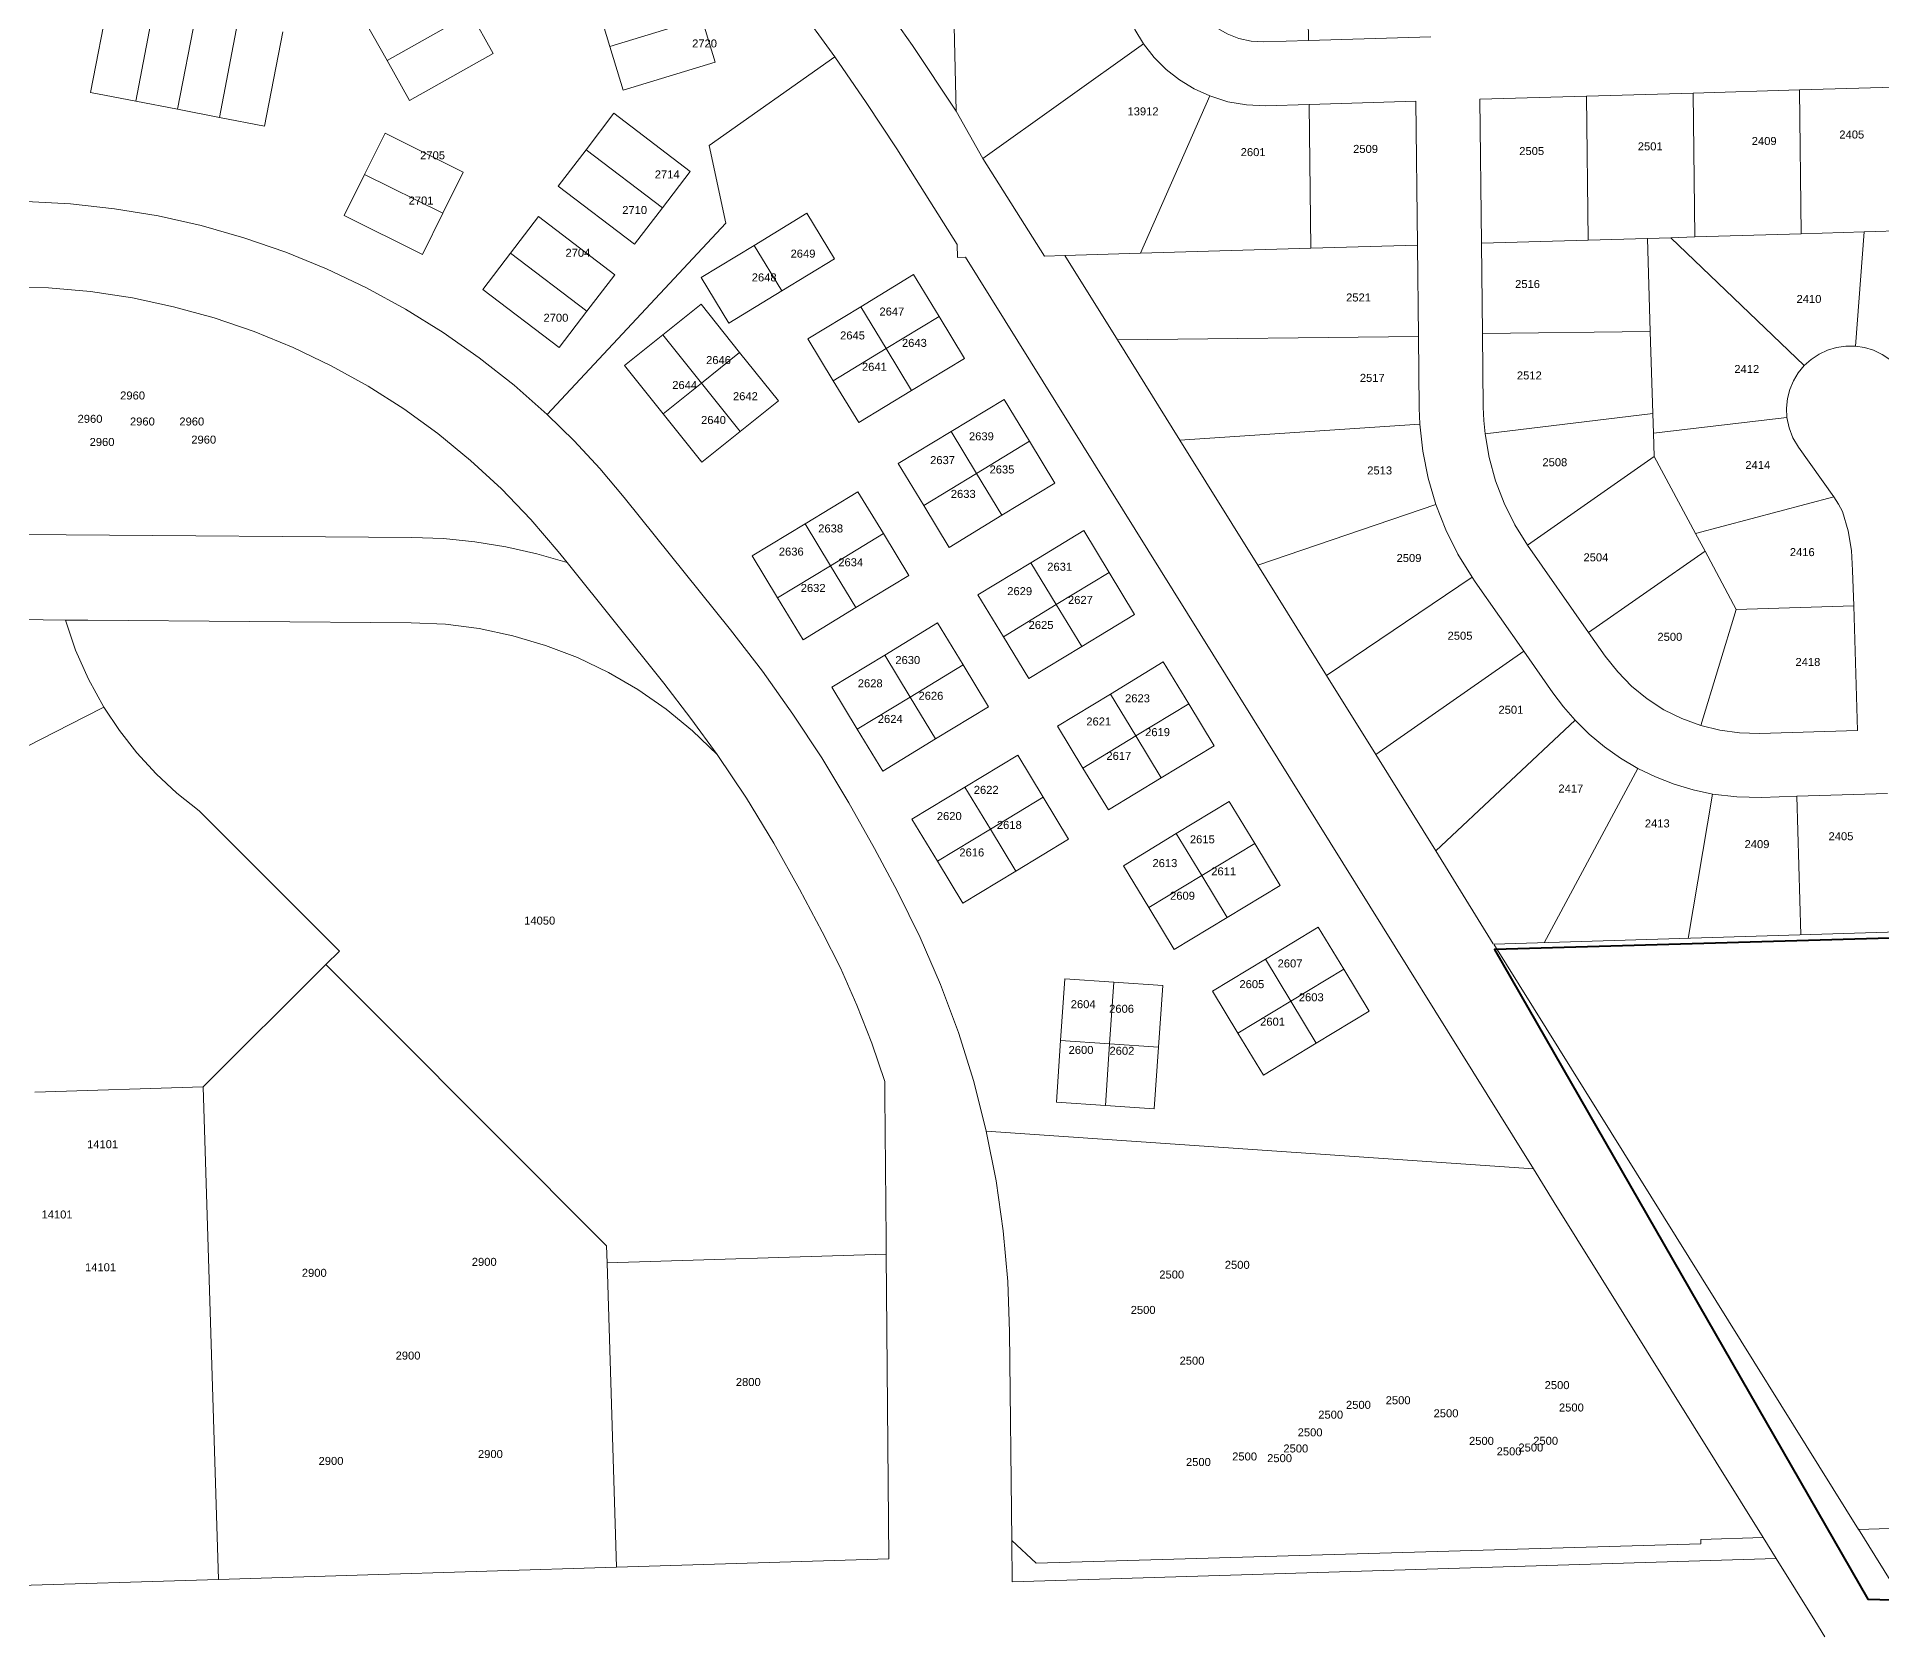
# Model space of a CAD drawing. Header units: feet. Extents: x 865220 to 5618803, y -2240498 to 1935234.
# Drawn here: x 2802211 to 2803940, y 965461 to 966959 of the extents above; entities that cross this region are included whole.
import ezdxf
from ezdxf.enums import TextEntityAlignment as Align

# ---------------------------------------------------------------- set-up
doc = ezdxf.new("R2010")
doc.units = ezdxf.units.FT
doc.header["$LTSCALE"] = 0.015
doc.header["$MEASUREMENT"] = 0
doc.layers.add('Dakota County Addresses', color=7, linetype='Continuous')
doc.layers.add('Dakota County Parcels', color=7, linetype='Continuous')
doc.layers.add('WORK BOUNDARY', color=110, linetype='Continuous', lineweight=40)
doc.styles.add('Dimensions 100', font='arial.ttf')

# ---------------------------------------------------------------- blocks, each defined once
blk = doc.blocks.new('ACMAP_ANN_TEMPLATE_Dakota County Addresses')
at = {"layer": 'Dakota County Addresses', "style": 'Dimensions 100'}
blk.add_attdef('DakotaCountyAddress', text='', height=50, dxfattribs=at).set_placement((0, 0), align=Align.CENTER)

msp = doc.modelspace()

# ---------------------------------------------------------------- linework, layer by layer
at = {"layer": 'Dakota County Parcels', "lineweight": 5}
for p, q in [((2803401.2, 967090.3), (2803402.8, 966955.3)), ((2803072.6, 966889), (2803069.6, 967025.8)), ((2802261.4, 966906.4), (2802278.4, 966994.8)), ((2802303.6, 966898.3), (2802320.7, 966986.6)), ((2802748.1, 966949.7), (2802735.6, 966990.9)), ((2802342.9, 966890.7), (2802359.9, 966979)), ((2802382.1, 966883.1), (2802399.2, 966971.4)), ((2802539.3, 966936.4), (2802519.7, 966971.3)), ((2802617.8, 966980.5), (2802539.3, 966936.4)), ((2802617.8, 966980.5), (2802638.8, 966943)), ((2802834.2, 966975.9), (2802748.1, 966949.7)), ((2802834.2, 966975.9), (2802846.7, 966934.8)), ((2802424.3, 966874.9), (2802441.4, 966963.3)), ((2803097.5, 966844.5), (2803248.4, 966952)), ((2803361, 966954.1), (2803402.8, 966955.3)), ((2803402.8, 966955.3), (2803517.7, 966958.7)), ((2802560.4, 966898.9), (2802539.3, 966936.4)), ((2802638.8, 966943), (2802560.4, 966898.9)), ((2802760.6, 966908.6), (2802748.1, 966949.7)), ((2802846.7, 966934.8), (2802760.6, 966908.6)), ((2802841.2, 966856.8), (2802958.9, 966939.9)), ((2802261.4, 966906.4), (2802303.6, 966898.3)), ((2803245.4, 966755.7), (2803310.3, 966903.2)), ((2803563.4, 966900.1), (2803663.4, 966903)), ((2803663.4, 966903), (2803763.3, 966905.9)), ((2803664.9, 966768), (2803663.4, 966903)), ((2803763.3, 966905.9), (2803863.2, 966908.9)), ((2803764.9, 966771), (2803763.3, 966905.9)), ((2803863.2, 966908.9), (2803963.2, 966911.9)), ((2803864.8, 966773.9), (2803863.2, 966908.9)), ((2802303.6, 966898.3), (2802342.9, 966890.7)), ((2802342.9, 966890.7), (2802382.1, 966883.1)), ((2802382.1, 966883.1), (2802424.3, 966874.9)), ((2802725.8, 966852.8), (2802751.9, 966887)), ((2802823.4, 966832.5), (2802751.9, 966887)), ((2803072.6, 966889), (2803097.5, 966844.5)), ((2803362.7, 966894.1), (2803403.5, 966895.3)), ((2803403.5, 966895.3), (2803503.4, 966898.3)), ((2803405.1, 966760.4), (2803403.5, 966895.3)), ((2803505, 966763.3), (2803503.4, 966898.3)), ((2803565, 966765.1), (2803563.4, 966900.1)), ((2802518.2, 966829.6), (2802537.3, 966868.2)), ((2802610.7, 966831.8), (2802537.3, 966868.2)), ((2802699.7, 966818.7), (2802725.8, 966852.8)), ((2802797.3, 966798.3), (2802725.8, 966852.8)), ((2802856.9, 966783.9), (2802841.2, 966856.8)), ((2803017, 966853.5), (2803073.7, 966764)), ((2802610.7, 966831.8), (2802591.6, 966793.2)), ((2802823.4, 966832.5), (2802797.3, 966798.3)), ((2803097.5, 966844.5), (2803155.4, 966753)), ((2802499.1, 966791.1), (2802518.2, 966829.6)), ((2802591.6, 966793.2), (2802518.2, 966829.6)), ((2802771.3, 966764.1), (2802699.7, 966818.7)), ((2802797.3, 966798.3), (2802771.3, 966764.1)), ((2802572.5, 966754.7), (2802499.1, 966791.1)), ((2802591.6, 966793.2), (2802572.5, 966754.7)), ((2802655, 966755.9), (2802681.1, 966790.1)), ((2802752.6, 966735.5), (2802681.1, 966790.1)), ((2802689.4, 966604.5), (2802856.9, 966783.9)), ((2802883.2, 966763.1), (2802932.8, 966793.2)), ((2802932.8, 966793.2), (2802958.7, 966750.5)), ((2802833.6, 966733.1), (2802883.2, 966763.1)), ((2802883.2, 966763.1), (2802909.1, 966720.4)), ((2803073.8, 966751.8), (2803073.7, 966764)), ((2803405.1, 966760.4), (2803505, 966763.3)), ((2803506, 966677.7), (2803505, 966763.3)), ((2803565, 966765.1), (2803664.9, 966768)), ((2803565.9, 966680.6), (2803565, 966765.1)), ((2803664.9, 966768), (2803720.6, 966769.7)), ((2803720.6, 966769.7), (2803742.6, 966770.3)), ((2803723.3, 966682.3), (2803720.6, 966769.7)), ((2803742.6, 966770.3), (2803764.9, 966771)), ((2803742.6, 966770.3), (2803867.6, 966650.4)), ((2803764.9, 966771), (2803864.8, 966773.9)), ((2803864.8, 966773.9), (2803923.7, 966775.7)), ((2803915.5, 966668.6), (2803923.7, 966775.7)), ((2803923.7, 966775.7), (2803964.8, 966776.9)), ((2802628.9, 966721.7), (2802655, 966755.9)), ((2802726.6, 966701.4), (2802655, 966755.9)), ((2802909.1, 966720.4), (2802958.7, 966750.5)), ((2803073.8, 966751.8), (2803081.3, 966752)), ((2803155.4, 966753), (2803174.5, 966753.6)), ((2803174.5, 966753.6), (2803245.4, 966755.7)), ((2803174.5, 966753.6), (2803223.8, 966674.5)), ((2803245.4, 966755.7), (2803405.1, 966760.4)), ((2802752.6, 966735.5), (2802726.6, 966701.4)), ((2802833.6, 966733.1), (2802859.5, 966690.3)), ((2802983.2, 966705.6), (2803032.8, 966735.7)), ((2803032.8, 966735.7), (2803056.6, 966696.4)), ((2802700.5, 966667.2), (2802628.9, 966721.7)), ((2802859.5, 966690.3), (2802909.1, 966720.4)), ((2802726.6, 966701.4), (2802700.5, 966667.2)), ((2802797.6, 966679.2), (2802833.5, 966707.9)), ((2802833.5, 966707.9), (2802869.7, 966662.7)), ((2802933.6, 966675.6), (2802983.2, 966705.6)), ((2802983.2, 966705.6), (2803007, 966666.3)), ((2803007, 966666.3), (2803056.6, 966696.4)), ((2803056.6, 966696.4), (2803080.4, 966657)), ((2802761.7, 966650.4), (2802797.6, 966679.2)), ((2802797.6, 966679.2), (2802833.9, 966633.9)), ((2802933.6, 966675.6), (2802957.4, 966636.2)), ((2803223.8, 966674.5), (2803506, 966677.7)), ((2803506.7, 966610.6), (2803506, 966677.7)), ((2803565.9, 966680.6), (2803723.3, 966682.3)), ((2803566.7, 966611.3), (2803565.9, 966680.6)), ((2803725.6, 966605.3), (2803723.3, 966682.3)), ((2802833.9, 966633.9), (2802869.7, 966662.7)), ((2802869.7, 966662.7), (2802906, 966617.4)), ((2802957.4, 966636.2), (2803007, 966666.3)), ((2803007, 966666.3), (2803030.9, 966627)), ((2803223.8, 966674.5), (2803282.3, 966580.5)), ((2802798, 966605.2), (2802761.7, 966650.4)), ((2803030.9, 966627), (2803080.4, 966657)), ((2802833.9, 966633.9), (2802798, 966605.2)), ((2802833.9, 966633.9), (2802870.1, 966588.7)), ((2802957.4, 966636.2), (2802981.3, 966596.9)), ((2802981.3, 966596.9), (2803030.9, 966627)), ((2802870.1, 966588.7), (2802906, 966617.4)), ((2803067.9, 966588.7), (2803117.5, 966618.7)), ((2803117.5, 966618.7), (2803141.4, 966579.4)), ((2803506.7, 966610.6), (2803507.3, 966595.4)), ((2802834.2, 966559.9), (2802798, 966605.2)), ((2803282.3, 966580.5), (2803507.3, 966595.4)), ((2803568.4, 966586.4), (2803725.6, 966605.3)), ((2803726.2, 966587), (2803725.6, 966605.3)), ((2803726.2, 966587), (2803851.3, 966601.8)), ((2802834.2, 966559.9), (2802870.1, 966588.7)), ((2803018.3, 966558.6), (2803067.9, 966588.7)), ((2803067.9, 966588.7), (2803091.8, 966549.3)), ((2803091.8, 966549.3), (2803141.4, 966579.4)), ((2803141.4, 966579.4), (2803165.2, 966540.1)), ((2803282.3, 966580.5), (2803355.3, 966463.3)), ((2803726.9, 966565), (2803726.2, 966587)), ((2803862.1, 966573.9), (2803895.4, 966527.2)), ((2803018.3, 966558.6), (2803042.2, 966519.3)), ((2803608.2, 966482.1), (2803726.9, 966565)), ((2803726.9, 966565), (2803765.6, 966493)), ((2803042.2, 966519.3), (2803091.8, 966549.3)), ((2803091.8, 966549.3), (2803115.6, 966510)), ((2803115.6, 966510), (2803165.2, 966540.1)), ((2802761.4, 966526.8), (2802861, 966402.6)), ((2802931, 966502.1), (2802980.6, 966532.1)), ((2802980.6, 966532.1), (2803004.4, 966492.8)), ((2803355.3, 966463.3), (2803522.3, 966520.2)), ((2803765.6, 966493), (2803895.4, 966527.2)), ((2803042.2, 966519.3), (2803066, 966479.9)), ((2803066, 966479.9), (2803115.6, 966510)), ((2802881.4, 966472), (2802931, 966502.1)), ((2802954.9, 966462.7), (2802931, 966502.1)), ((2802954.9, 966462.7), (2803004.4, 966492.8)), ((2803004.4, 966492.8), (2803028.3, 966453.5)), ((2803142.6, 966465.5), (2803192.2, 966495.6)), ((2803192.2, 966495.6), (2803216, 966456.3)), ((2803765.6, 966493), (2803774.6, 966476.4)), ((2802699.5, 966476.1), (2802707.9, 966465.7)), ((2802905.3, 966432.7), (2802881.4, 966472)), ((2803608.2, 966482.1), (2803665.5, 966400.1)), ((2803665.5, 966400.1), (2803774.6, 966476.4)), ((2803774.6, 966476.4), (2803803.9, 966421.8)), ((2802707.9, 966465.7), (2802798.5, 966352.6)), ((2802905.3, 966432.7), (2802954.9, 966462.7)), ((2802978.7, 966423.4), (2802954.9, 966462.7)), ((2802978.7, 966423.4), (2803028.3, 966453.5)), ((2803093, 966435.5), (2803142.6, 966465.5)), ((2803142.6, 966465.5), (2803166.4, 966426.2)), ((2803166.4, 966426.2), (2803216, 966456.3)), ((2803216, 966456.3), (2803239.9, 966416.9)), ((2803355.3, 966463.3), (2803419.7, 966359.9)), ((2803419.7, 966359.9), (2803556.2, 966451.9)), ((2803556.2, 966451.9), (2803559.1, 966447.7)), ((2803913.9, 966425.2), (2803912.9, 966458.1)), ((2803093, 966435.5), (2803116.9, 966396.1)), ((2803559.1, 966447.7), (2803604.6, 966382.6)), ((2802929.1, 966393.3), (2802905.3, 966432.7)), ((2802929.1, 966393.3), (2802978.7, 966423.4)), ((2803116.9, 966396.1), (2803166.4, 966426.2)), ((2803166.4, 966426.2), (2803190.3, 966386.9)), ((2803190.3, 966386.9), (2803239.9, 966416.9)), ((2803770.5, 966312.8), (2803803.9, 966421.8)), ((2803803.9, 966421.8), (2803913.9, 966425.2)), ((2803917.4, 966308.2), (2803913.9, 966425.2)), ((2803005.7, 966378.9), (2803055.2, 966409)), ((2803055.2, 966409), (2803079.1, 966369.7)), ((2803665.5, 966400.1), (2803681.1, 966377.9)), ((2803116.9, 966396.1), (2803140.7, 966356.8)), ((2803140.7, 966356.8), (2803190.3, 966386.9)), ((2803465.9, 966285.6), (2803604.6, 966382.6)), ((2803604.6, 966382.6), (2803631.9, 966343.5)), ((2802956.1, 966348.9), (2803005.7, 966378.9)), ((2803029.5, 966339.6), (2803005.7, 966378.9)), ((2803029.5, 966339.6), (2803079.1, 966369.7)), ((2803079.1, 966369.7), (2803102.9, 966330.3)), ((2803217.2, 966342.4), (2803266.8, 966372.5)), ((2803266.8, 966372.5), (2803290.7, 966333.2)), ((2802979.9, 966309.5), (2802956.1, 966348.9)), ((2803419.7, 966359.9), (2803465.9, 966285.6)), ((2802979.9, 966309.5), (2803029.5, 966339.6)), ((2803053.4, 966300.3), (2803029.5, 966339.6)), ((2803053.4, 966300.3), (2803102.9, 966330.3)), ((2803167.7, 966312.3), (2803217.2, 966342.4)), ((2803217.2, 966342.4), (2803241.1, 966303.1)), ((2803241.1, 966303.1), (2803290.7, 966333.2)), ((2803290.7, 966333.2), (2803314.5, 966293.8)), ((2803167.7, 966312.3), (2803191.5, 966273)), ((2803522.1, 966195.4), (2803652.7, 966317.9)), ((2803003.8, 966270.2), (2802979.9, 966309.5)), ((2803003.8, 966270.2), (2803053.4, 966300.3)), ((2803241.1, 966303.1), (2803191.5, 966273)), ((2803241.1, 966303.1), (2803264.9, 966263.8)), ((2803825.5, 966305.4), (2803917.4, 966308.2)), ((2803080.8, 966255), (2803130.4, 966285)), ((2803130.4, 966285), (2803154.3, 966245.7)), ((2803264.9, 966263.8), (2803314.5, 966293.8)), ((2803465.9, 966285.6), (2803522.1, 966195.4)), ((2803191.5, 966273), (2803215.4, 966233.7)), ((2803215.4, 966233.7), (2803264.9, 966263.8)), ((2803623.7, 966109.2), (2803711.5, 966272.7)), ((2803031.2, 966224.9), (2803080.8, 966255)), ((2803104.7, 966215.6), (2803080.8, 966255)), ((2803104.7, 966215.6), (2803154.3, 966245.7)), ((2803154.3, 966245.7), (2803178.1, 966206.4)), ((2803758.7, 966113.3), (2803781.7, 966248.6)), ((2803827.4, 966245.5), (2803860.5, 966246.5)), ((2803860.5, 966246.5), (2803945.5, 966249.1)), ((2803864.5, 966116.5), (2803860.5, 966246.5)), ((2802363.1, 966233), (2802494.5, 966101.4)), ((2803279, 966211.5), (2803328.6, 966241.5)), ((2803328.6, 966241.5), (2803352.5, 966202.2)), ((2803055.1, 966185.6), (2803031.2, 966224.9)), ((2803055.1, 966185.6), (2803104.7, 966215.6)), ((2803128.5, 966176.3), (2803104.7, 966215.6)), ((2803229.4, 966181.4), (2803279, 966211.5)), ((2803279, 966211.5), (2803302.9, 966172.2)), ((2802996.1, 966197.5), (2803017.6, 966157.1)), ((2803128.5, 966176.3), (2803178.1, 966206.4)), ((2803302.9, 966172.2), (2803352.5, 966202.2)), ((2803352.5, 966202.2), (2803376.3, 966162.9)), ((2803522.1, 966195.4), (2803576.1, 966108.3)), ((2803078.9, 966146.2), (2803055.1, 966185.6)), ((2803078.9, 966146.2), (2803128.5, 966176.3)), ((2803229.4, 966181.4), (2803253.3, 966142.1)), ((2802925.8, 966159.3), (2802947, 966119.5)), ((2803253.3, 966142.1), (2803302.9, 966172.2)), ((2803302.9, 966172.2), (2803326.7, 966132.8)), ((2803326.7, 966132.8), (2803376.3, 966162.9)), ((2803253.3, 966142.1), (2803277.1, 966102.8)), ((2803277.1, 966102.8), (2803326.7, 966132.8)), ((2803362.6, 966093.7), (2803412.1, 966123.8)), ((2803412.1, 966123.8), (2803436, 966084.5)), ((2803988.8, 966120.4), (2803576.7, 966107.8)), ((2803576.7, 966107.8), (2803918.4, 965559.1)), ((2802481.8, 966088.7), (2802494.5, 966101.4)), ((2803313, 966063.7), (2803362.6, 966093.7)), ((2803362.6, 966093.7), (2803386.4, 966054.4)), ((2803170.6, 966017.5), (2803174.6, 966075.4)), ((2803174.6, 966075.4), (2803220.5, 966072.2)), ((2803216.5, 966014.4), (2803220.5, 966072.2)), ((2803220.5, 966072.2), (2803266.3, 966069.1)), ((2803386.4, 966054.4), (2803436, 966084.5)), ((2803436, 966084.5), (2803459.8, 966045.1)), ((2803266.3, 966069.1), (2803262.4, 966011.2)), ((2803313, 966063.7), (2803336.8, 966024.3)), ((2803336.8, 966024.3), (2803386.4, 966054.4)), ((2803386.4, 966054.4), (2803410.2, 966015.1)), ((2803410.2, 966015.1), (2803459.8, 966045.1)), ((2803336.8, 966024.3), (2803360.7, 965985)), ((2803166.6, 965959.7), (2803170.6, 966017.5)), ((2803170.6, 966017.5), (2803216.5, 966014.4)), ((2803212.5, 965956.5), (2803216.5, 966014.4)), ((2803216.5, 966014.4), (2803262.4, 966011.2)), ((2803262.4, 966011.2), (2803258.4, 965953.4)), ((2803360.7, 965985), (2803410.2, 966015.1)), ((2802209.2, 965968.9), (2802367, 965974)), ((2802381.1, 965512.2), (2802367, 965974)), ((2803166.6, 965959.7), (2803212.5, 965956.5)), ((2803212.5, 965956.5), (2803258.4, 965953.4)), ((2803613.7, 965897.2), (2803100.9, 965932.4)), ((2802745.5, 965809), (2802745, 965825.1)), ((2802745.5, 965809), (2803007.1, 965817)), ((2803009.7, 965531.4), (2803007.1, 965817)), ((2802754.2, 965523.6), (2802745.5, 965809)), ((2803122.8, 965744.2), (2803124.7, 965548.7)), ((2803918.4, 965559.1), (2803996.2, 965561.5)), ((2803918.5, 965559.2), (2803933.8, 965534.6)), ((2803124.7, 965548.7), (2803125.1, 965509.9)), ((2803124.7, 965548.7), (2803147.6, 965527.3)), ((2803147.6, 965527.3), (2803770.7, 965545.5)), ((2803770.6, 965549.6), (2803829, 965551.4)), ((2803770.7, 965545.5), (2803770.6, 965549.6)), ((2803829, 965551.4), (2803841.2, 965531.8)), ((2803009.7, 965531.4), (2802754.2, 965523.6)), ((2803125.1, 965509.9), (2803841.2, 965531.8)), ((2802381.1, 965512.2), (2802103.4, 965503.8))]:
    msp.add_line(p, q, dxfattribs=at)
for points in [[(2803072.6, 966889), (2803031.8, 966950.5), (2802989.2, 967010.7), (2802944.7, 967069.5), (2802898.3, 967126.9)], [(2802958.9, 966939.9), (2802923.1, 966989.2), (2802886, 967037.4), (2802847.7, 967084.6)], [(2803224.6, 967027.1), (2803225.7, 967011.2), (2803228.7, 966995.4), (2803233.5, 966980.2), (2803240.1, 966965.6), (2803248.4, 966952)], [(2803284.6, 967027.6), (2803285.6, 967015.9), (2803288.5, 967004.4), (2803293.2, 966993.6), (2803299.5, 966983.6), (2803307.3, 966974.8), (2803316.4, 966967.3), (2803326.6, 966961.4), (2803337.6, 966957.2), (2803349.2, 966954.7), (2803361, 966954.1)], [(2803248.4, 966952), (2803258.3, 966939.4), (2803269.5, 966928.1), (2803282.1, 966918.2), (2803295.7, 966909.8), (2803310.3, 966903.2)], [(2803017, 966853.5), (2802988.4, 966897), (2802958.9, 966939.9)], [(2803310.3, 966903.2), (2803327.3, 966897.8), (2803344.9, 966894.8), (2803362.7, 966894.1)], [(2802159.6, 966804.2), (2802201.1, 966804.3), (2802242.5, 966802), (2802283.7, 966797.5), (2802324.6, 966790.7), (2802365.1, 966781.6), (2802405, 966770.3), (2802444.2, 966756.7), (2802482.6, 966741), (2802520.1, 966723.2), (2802556.5, 966703.3), (2802591.7, 966681.4), (2802625.7, 966657.6), (2802658.3, 966631.9), (2802689.4, 966604.5)], [(2803081.3, 966752), (2803594.1, 965928.6), (2803594.1, 965928.6), (2803613.7, 965897.2)], [(2802162, 966724.2), (2802182.5, 966724.5), (2802222, 966723.3), (2802261.4, 966719.7), (2802300.5, 966713.8), (2802339.1, 966705.6), (2802377.3, 966695.1), (2802414.7, 966682.3), (2802451.3, 966667.4), (2802486.9, 966650.2), (2802521.5, 966631), (2802554.8, 966609.8), (2802586.9, 966586.6), (2802617.5, 966561.5), (2802646.5, 966534.7), (2802673.9, 966506.2), (2802699.5, 966476.1)], [(2803915.5, 966668.6), (2803906.6, 966668.7), (2803897.9, 966667.4), (2803889.5, 966664.9), (2803881.5, 966661.1), (2803874.1, 966656.2), (2803867.6, 966650.4)], [(2803960, 966643.3), (2803954.4, 966650.1), (2803947.9, 966656), (2803940.6, 966660.9), (2803932.6, 966664.7), (2803924.2, 966667.3), (2803915.5, 966668.6)], [(2803867.6, 966650.4), (2803862, 966643.6), (2803857.4, 966636), (2803854, 966627.9), (2803851.8, 966619.4), (2803850.9, 966610.6), (2803851.3, 966601.8)], [(2803566.7, 966611.3), (2803567.2, 966598.8), (2803568.4, 966586.4)], [(2802689.4, 966604.5), (2802714.6, 966579.7), (2802738.6, 966553.8), (2802761.4, 966526.8)], [(2803507.3, 966595.4), (2803510.1, 966570), (2803515.1, 966544.8), (2803522.3, 966520.2)], [(2803851.3, 966601.8), (2803853.3, 966591.9), (2803856.9, 966582.6), (2803862.1, 966573.9)], [(2803568.4, 966586.4), (2803572.2, 966564.1), (2803578.1, 966542.4), (2803586.2, 966521.3), (2803596.2, 966501.2), (2803608.2, 966482.1)], [(2803522.3, 966520.2), (2803531.6, 966496.5), (2803542.9, 966473.6), (2803556.2, 966451.9)], [(2803903.3, 966513.5), (2803899.6, 966520.5), (2803895.4, 966527.2)], [(2803912.9, 966458.1), (2803911.9, 966476.9), (2803908.7, 966495.4), (2803903.3, 966513.5)], [(2801854.6, 966494.5), (2802197.4, 966492), (2802238.6, 966491.7), (2802562.5, 966489.3)], [(2802562.5, 966489.3), (2802592.1, 966488.2), (2802621.5, 966485.2), (2802650.7, 966480.5), (2802679.5, 966474), (2802707.9, 966465.7)], [(2802237.7, 966411.7), (2802216.9, 966411.9), (2801857.3, 966414.5)], [(2802237.7, 966411.7), (2802258.7, 966411.6), (2802561.9, 966409.3)], [(2802237.7, 966411.7), (2802247.3, 966383.5), (2802259.3, 966356.3), (2802273.7, 966330.2)], [(2802561.9, 966409.3), (2802593.9, 966407.8), (2802625.7, 966403.7), (2802657.1, 966397.1), (2802687.8, 966388), (2802717.8, 966376.5), (2802746.7, 966362.7), (2802774.4, 966346.5), (2802800.7, 966328.3), (2802825.5, 966307.9), (2802848.6, 966285.7)], [(2802861, 966402.6), (2802891, 966363.7), (2802919.6, 966323.6), (2802946.6, 966282.6), (2802972.2, 966240.5), (2802996.1, 966197.5)], [(2803681.1, 966377.9), (2803692.7, 966363.2), (2803705.8, 966349.8), (2803720.3, 966337.9), (2803736.1, 966327.7), (2803752.9, 966319.3), (2803770.5, 966312.8)], [(2802798.5, 966352.6), (2802824.1, 966319.6), (2802848.6, 966285.7)], [(2802024.9, 966203), (2802255.8, 966321.1), (2802273.7, 966330.2)], [(2802363.1, 966233), (2802342.3, 966249.5), (2802322.8, 966267.6), (2802304.8, 966287.2), (2802288.4, 966308.1), (2802273.7, 966330.2)], [(2803631.9, 966343.5), (2803641.9, 966330.4), (2803652.7, 966317.9)], [(2803652.7, 966317.9), (2803666, 966304.9), (2803680.3, 966293), (2803695.5, 966282.2), (2803711.5, 966272.7)], [(2803770.5, 966312.8), (2803788.5, 966308.4), (2803806.9, 966305.9), (2803825.5, 966305.4)], [(2802848.6, 966285.7), (2802876, 966244.6), (2802901.7, 966202.4), (2802925.8, 966159.3)], [(2803711.5, 966272.7), (2803728.3, 966264.6), (2803745.7, 966257.8), (2803763.5, 966252.5), (2803781.7, 966248.6)], [(2803781.7, 966248.6), (2803804.5, 966245.9), (2803827.4, 966245.5)], [(2803017.6, 966157.1), (2803039, 966114.1), (2803058.1, 966070), (2803074.9, 966024.9), (2803089.1, 965979), (2803100.9, 965932.4)], [(2803005.7, 965979), (2802993.5, 966015.1), (2802979.6, 966050.7), (2802964.1, 966085.5), (2802947, 966119.5)], [(2802367, 965974), (2802480.4, 966087.2), (2802481.8, 966088.7)], [(2802745, 965825.1), (2802535.2, 966035.2), (2802481.8, 966088.7)], [(2803007.1, 965817), (2803007, 965830.9), (2803005.8, 965966), (2803005.7, 965979)], [(2803100.9, 965932.4), (2803110.1, 965885.9), (2803116.8, 965838.9), (2803121.1, 965791.6), (2803122.8, 965744.2)], [(2803613.7, 965897.2), (2803633.2, 965865.7), (2803829, 965551.4)], [(2803933.8, 965534.6), (2803970.4, 965475.8), (2803979.6, 965461)], [(2802754.2, 965523.6), (2802511.1, 965516.2), (2802381.1, 965512.2)], [(2803841.2, 965531.8), (2803877.4, 965473.6), (2803887, 965458.2)]]:
    msp.add_lwpolyline(points, dxfattribs=at)
at = {"layer": 'WORK BOUNDARY', "ltscale": 50, "flags": 128}
msp.add_lwpolyline([(2805750.7, 966652.6), (2805236.3, 966652.6), (2805202.7, 966175.5), (2805026.6, 966144.4), (2803577.2, 966102.9), (2803927.2, 965493.7), (2804166.5, 965487.1), (2805906.8, 965519.8)], dxfattribs=at)

# ---------------------------------------------------------------- block references
at = {"layer": 'Dakota County Addresses', "lineweight": 5, "xscale": 0.15, "yscale": 0.15, "zscale": 0.15}
for p, values in [((2802836.8, 966948.7), {'DakotaCountyAddress': '2720'}), ((2803247.8, 966885), {'DakotaCountyAddress': '13912'}), ((2803912.1, 966863.3), {'DakotaCountyAddress': '2405'}), ((2802581.9, 966843.8), {'DakotaCountyAddress': '2705'}), ((2803351, 966846.8), {'DakotaCountyAddress': '2601'}), ((2803456.4, 966849.8), {'DakotaCountyAddress': '2509'}), ((2803612.1, 966847.8), {'DakotaCountyAddress': '2505'}), ((2803723.2, 966852.2), {'DakotaCountyAddress': '2501'}), ((2803830, 966857.2), {'DakotaCountyAddress': '2409'}), ((2802801.8, 966825.9), {'DakotaCountyAddress': '2714'}), ((2802571.1, 966801.4), {'DakotaCountyAddress': '2701'}), ((2802771.3, 966792.5), {'DakotaCountyAddress': '2710'}), ((2802718.1, 966752.4), {'DakotaCountyAddress': '2704'}), ((2802929.1, 966751.6), {'DakotaCountyAddress': '2649'}), ((2802892.7, 966729.3), {'DakotaCountyAddress': '2648'}), ((2803608.2, 966723.1), {'DakotaCountyAddress': '2516'}), ((2803449.8, 966710.5), {'DakotaCountyAddress': '2521'}), ((2803872, 966709.1), {'DakotaCountyAddress': '2410'}), ((2802697.5, 966691.5), {'DakotaCountyAddress': '2700'}), ((2803012.4, 966697.3), {'DakotaCountyAddress': '2647'}), ((2802975.5, 966674.9), {'DakotaCountyAddress': '2645'}), ((2803033.5, 966667.9), {'DakotaCountyAddress': '2643'}), ((2802849.9, 966651.8), {'DakotaCountyAddress': '2646'}), ((2802996, 966645.5), {'DakotaCountyAddress': '2641'}), ((2803462.7, 966635.1), {'DakotaCountyAddress': '2517'}), ((2803609.9, 966637.4), {'DakotaCountyAddress': '2512'}), ((2803813.7, 966643.4), {'DakotaCountyAddress': '2412'}), ((2802300.7, 966618.6), {'DakotaCountyAddress': '2960'}), ((2802818.2, 966628.4), {'DakotaCountyAddress': '2644'}), ((2802875.1, 966617.9), {'DakotaCountyAddress': '2642'}), ((2802260.8, 966596.7), {'DakotaCountyAddress': '2960'}), ((2802309.9, 966594.2), {'DakotaCountyAddress': '2960'}), ((2802356.2, 966594.2), {'DakotaCountyAddress': '2960'}), ((2802845.2, 966595.6), {'DakotaCountyAddress': '2640'}), ((2802272.1, 966575), {'DakotaCountyAddress': '2960'}), ((2802367.4, 966577.2), {'DakotaCountyAddress': '2960'}), ((2803096.3, 966580.3), {'DakotaCountyAddress': '2639'}), ((2803059.9, 966558), {'DakotaCountyAddress': '2637'}), ((2803115.6, 966549.2), {'DakotaCountyAddress': '2635'}), ((2803469.6, 966548.3), {'DakotaCountyAddress': '2513'}), ((2803633.8, 966556), {'DakotaCountyAddress': '2508'}), ((2803824, 966553.4), {'DakotaCountyAddress': '2414'}), ((2803079.3, 966526.3), {'DakotaCountyAddress': '2633'}), ((2802955, 966493.9), {'DakotaCountyAddress': '2638'}), ((2802918.1, 966472.2), {'DakotaCountyAddress': '2636'}), ((2802973.8, 966462.2), {'DakotaCountyAddress': '2634'}), ((2803497.1, 966466.2), {'DakotaCountyAddress': '2509'}), ((2803672.3, 966466.8), {'DakotaCountyAddress': '2504'}), ((2803865.7, 966471.7), {'DakotaCountyAddress': '2416'}), ((2803169.7, 966458), {'DakotaCountyAddress': '2631'}), ((2802938.6, 966438.1), {'DakotaCountyAddress': '2632'}), ((2803132.2, 966435.1), {'DakotaCountyAddress': '2629'}), ((2803189.1, 966426.9), {'DakotaCountyAddress': '2627'}), ((2803152.2, 966403.4), {'DakotaCountyAddress': '2625'}), ((2803544.9, 966393.3), {'DakotaCountyAddress': '2505'}), ((2803741.6, 966392.3), {'DakotaCountyAddress': '2500'}), ((2803027.3, 966370.5), {'DakotaCountyAddress': '2630'}), ((2803871, 966368.7), {'DakotaCountyAddress': '2418'}), ((2802992.1, 966348.7), {'DakotaCountyAddress': '2628'}), ((2803049, 966337), {'DakotaCountyAddress': '2626'}), ((2803242.6, 966334.6), {'DakotaCountyAddress': '2623'}), ((2803592.6, 966323.9), {'DakotaCountyAddress': '2501'}), ((2803010.9, 966315.3), {'DakotaCountyAddress': '2624'}), ((2803206.3, 966312.9), {'DakotaCountyAddress': '2621'}), ((2803261.4, 966302.9), {'DakotaCountyAddress': '2619'}), ((2803225.1, 966280.6), {'DakotaCountyAddress': '2617'}), ((2803100.8, 966248.8), {'DakotaCountyAddress': '2622'}), ((2803648.8, 966250), {'DakotaCountyAddress': '2417'}), ((2803066.2, 966224.2), {'DakotaCountyAddress': '2620'}), ((2803122.5, 966215.9), {'DakotaCountyAddress': '2618'}), ((2803303.4, 966202.4), {'DakotaCountyAddress': '2615'}), ((2803729.8, 966217.3), {'DakotaCountyAddress': '2413'}), ((2803902, 966205.3), {'DakotaCountyAddress': '2405'}), ((2803087.3, 966190.1), {'DakotaCountyAddress': '2616'}), ((2803823.3, 966197.9), {'DakotaCountyAddress': '2409'}), ((2803268.3, 966180.1), {'DakotaCountyAddress': '2613'}), ((2803323.4, 966172.4), {'DakotaCountyAddress': '2611'}), ((2803284.8, 966149.5), {'DakotaCountyAddress': '2609'}), ((2802682.3, 966126.2), {'DakotaCountyAddress': '14050'}), ((2803385.6, 966086), {'DakotaCountyAddress': '2607'}), ((2803349.8, 966066.6), {'DakotaCountyAddress': '2605'}), ((2803191.7, 966047.8), {'DakotaCountyAddress': '2604'}), ((2803405.5, 966054.3), {'DakotaCountyAddress': '2603'}), ((2803227.7, 966043.5), {'DakotaCountyAddress': '2606'}), ((2803369.2, 966031.4), {'DakotaCountyAddress': '2601'}), ((2803189.7, 966004.9), {'DakotaCountyAddress': '2600'}), ((2803228, 966004.1), {'DakotaCountyAddress': '2602'}), ((2802272.6, 965916.5), {'DakotaCountyAddress': '14101'}), ((2802229.9, 965850.6), {'DakotaCountyAddress': '14101'}), ((2802630.3, 965806.2), {'DakotaCountyAddress': '2900'}), ((2802270.7, 965801.1), {'DakotaCountyAddress': '14101'}), ((2802471, 965795.9), {'DakotaCountyAddress': '2900'}), ((2803274.7, 965794.3), {'DakotaCountyAddress': '2500'}), ((2803336.1, 965803.4), {'DakotaCountyAddress': '2500'}), ((2803247.9, 965761.1), {'DakotaCountyAddress': '2500'}), ((2802558.9, 965718.3), {'DakotaCountyAddress': '2900'}), ((2803293.7, 965713.5), {'DakotaCountyAddress': '2500'}), ((2802877.8, 965693.5), {'DakotaCountyAddress': '2800'}), ((2803635.9, 965690.6), {'DakotaCountyAddress': '2500'}), ((2803449.7, 965672.1), {'DakotaCountyAddress': '2500'}), ((2803486.9, 965676.4), {'DakotaCountyAddress': '2500'}), ((2803649.3, 965669.6), {'DakotaCountyAddress': '2500'}), ((2803423.7, 965662.9), {'DakotaCountyAddress': '2500'}), ((2803531.8, 965664.2), {'DakotaCountyAddress': '2500'}), ((2803391, 965631.2), {'DakotaCountyAddress': '2500'}), ((2803404.4, 965646.3), {'DakotaCountyAddress': '2500'}), ((2803565, 965638.3), {'DakotaCountyAddress': '2500'}), ((2803611.3, 965632.1), {'DakotaCountyAddress': '2500'}), ((2803625.2, 965638.4), {'DakotaCountyAddress': '2500'}), ((2802486.7, 965619.5), {'DakotaCountyAddress': '2900'}), ((2802636.1, 965626), {'DakotaCountyAddress': '2900'}), ((2803299.7, 965618.5), {'DakotaCountyAddress': '2500'}), ((2803343, 965623.7), {'DakotaCountyAddress': '2500'}), ((2803375.8, 965622.1), {'DakotaCountyAddress': '2500'}), ((2803590.9, 965628.5), {'DakotaCountyAddress': '2500'})]:
    msp.add_blockref('ACMAP_ANN_TEMPLATE_Dakota County Addresses', p, dxfattribs=at).add_auto_attribs(values)

doc.saveas('drawing.dxf')
